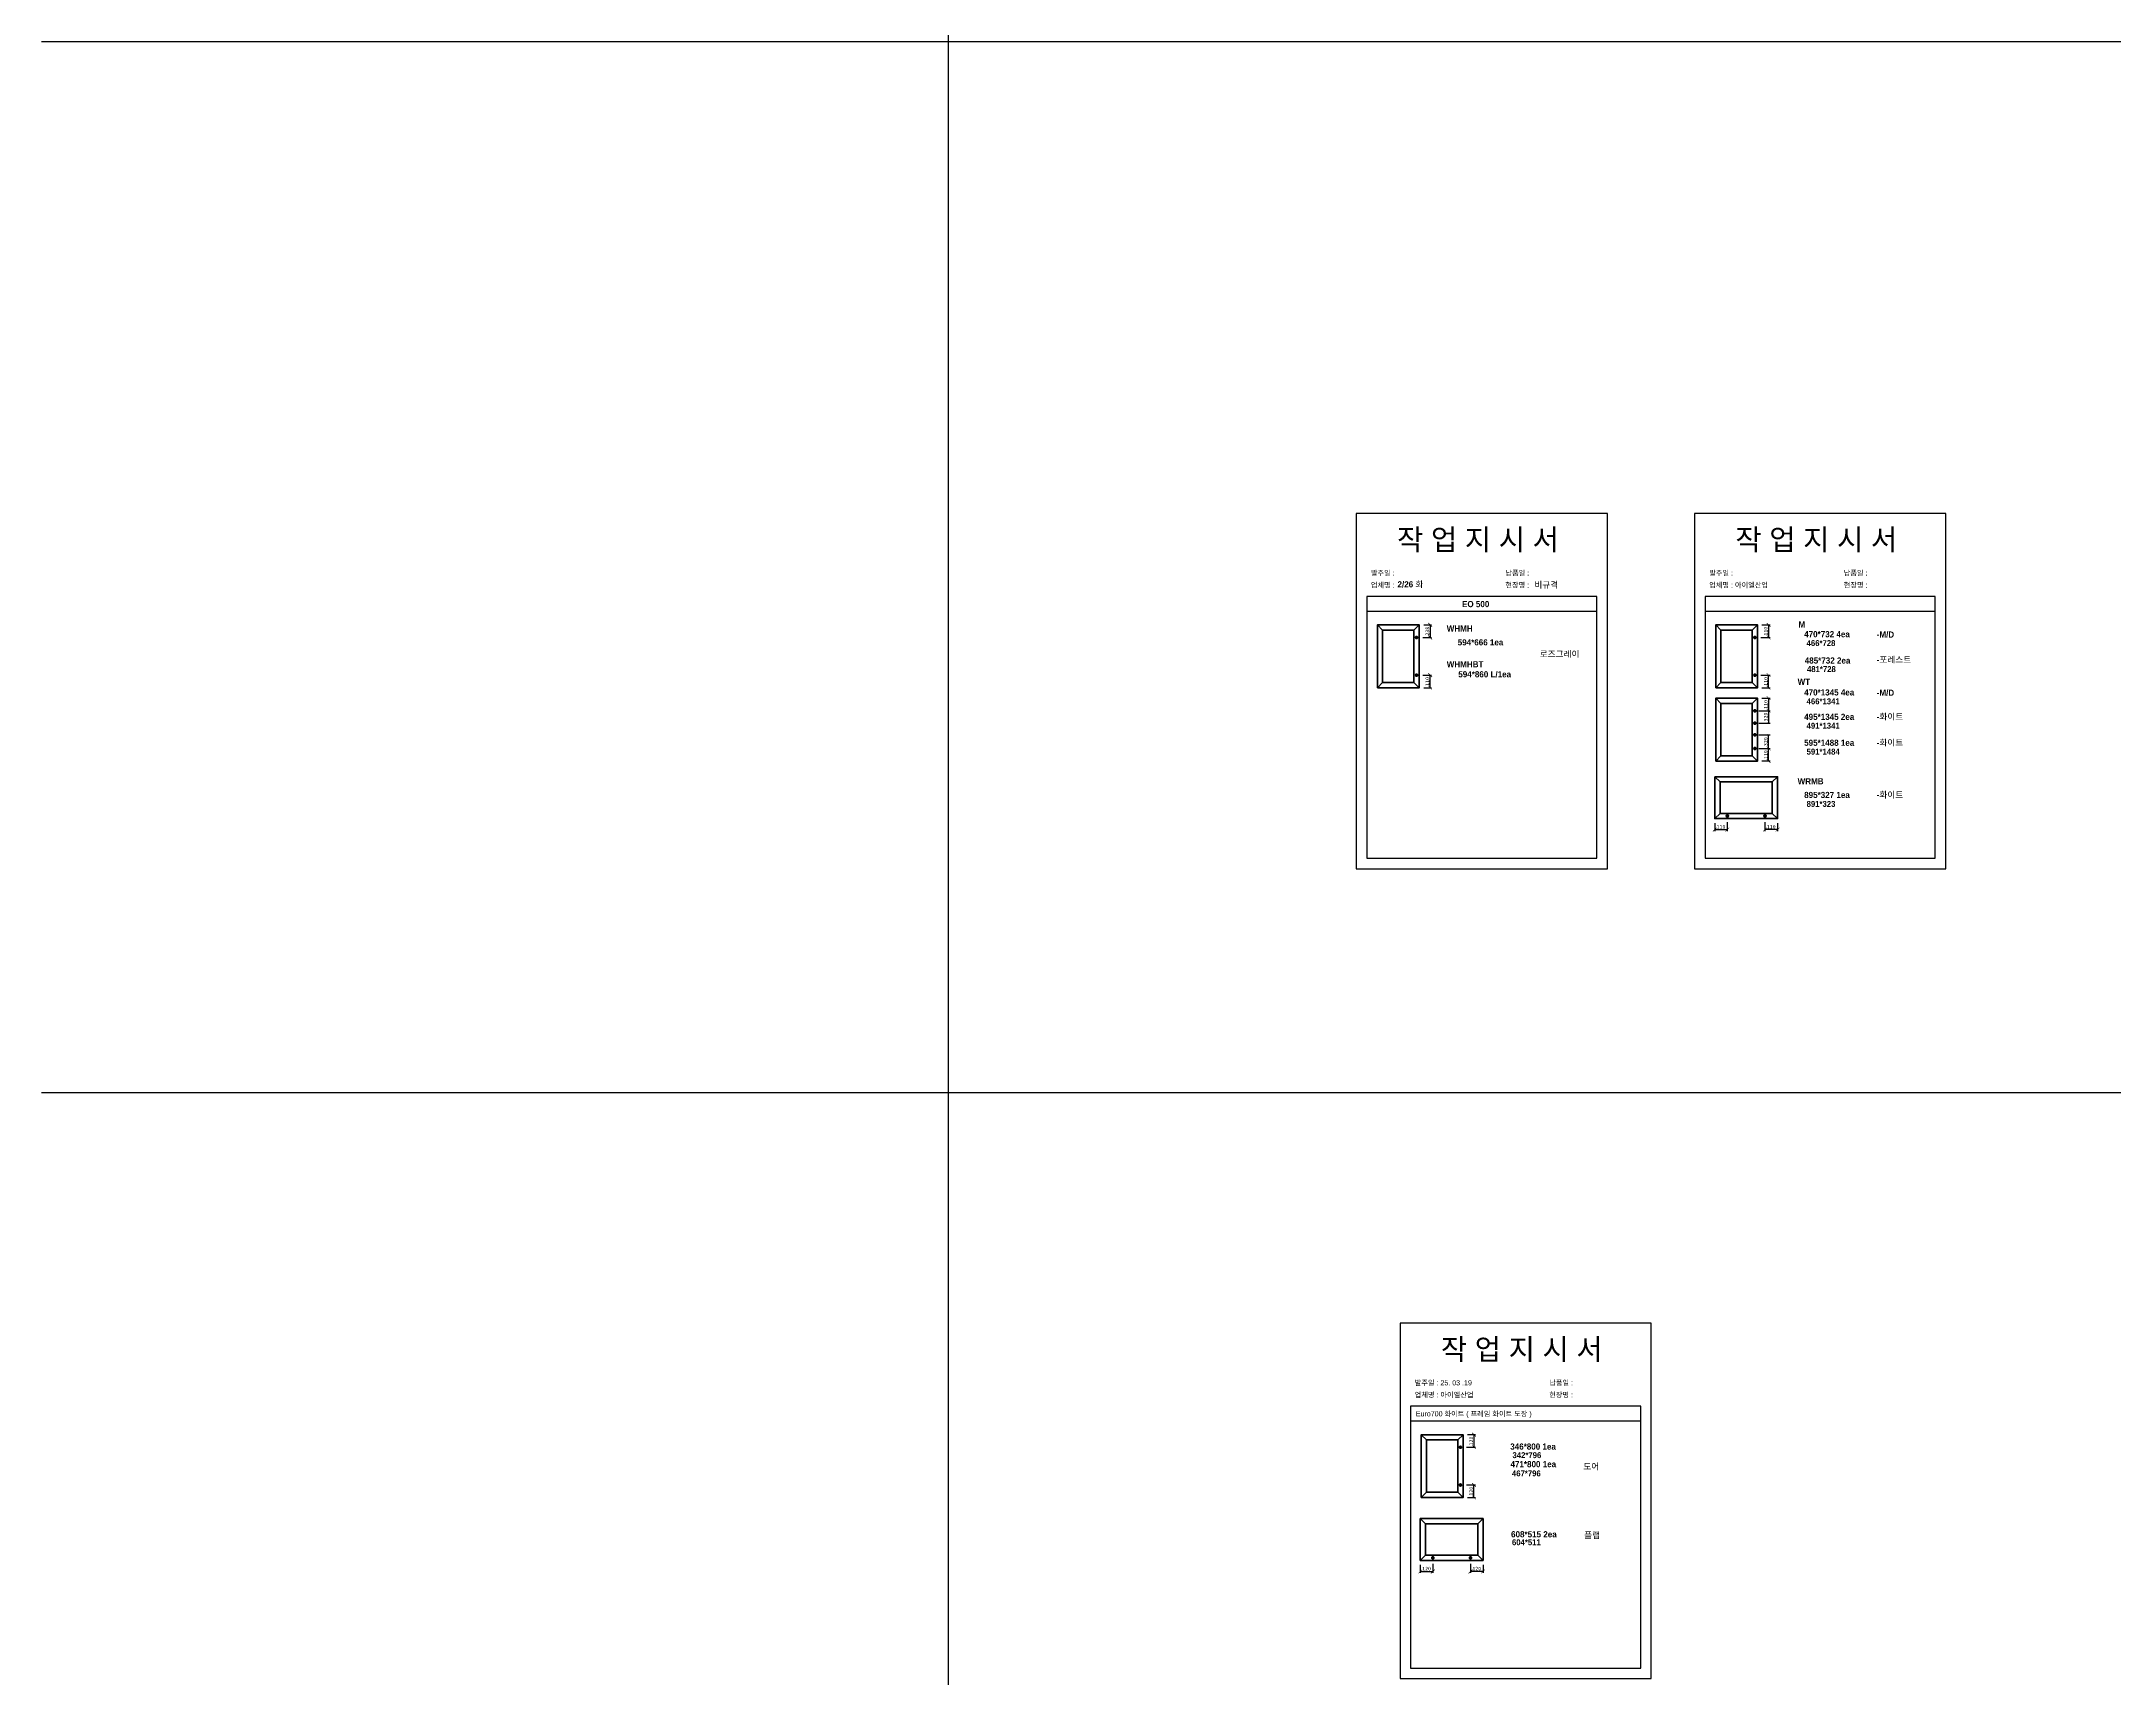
# Model space of a CAD drawing. Header units: millimetres. Extents: x -44117 to 256353, y -2095463 to 65325.
# Drawn here: x 104232 to 118102, y 5097 to 16046 of the extents above; entities that cross this region are included whole.
import ezdxf

# ---------------------------------------------------------------- set-up
doc = ezdxf.new("R2010")
doc.units = ezdxf.units.MM
doc.header["$LTSCALE"] = 10
doc.layers.add('Layer1', color=7, linetype='Continuous', lineweight=70)
doc.dimstyles.new('ISO-25', dxfattribs={"dimtxt": 2.5, "dimasz": 2.5, "dimexe": 1, "dimexo": 1, "dimtad": 1, "dimtxsty": 'Standard', "dimblk": 'ARCHTICK', "dimcen": 2.5, "dimadec": 0, "dimazin": 0, "dimtfac": 1, "dimtmove": 0, "dimatfit": 3, "dimfxl": 0, "dimarcsym": 0})

# ---------------------------------------------------------------- blocks, each defined once
blk = doc.blocks.new('_ArchTick')
at = {"color": 0, "linetype": 'ByBlock', "const_width": 0.15}
blk.add_lwpolyline([(-0.5, -0.5), (0.5, 0.5)], dxfattribs=at)
blk = doc.blocks.new('*D2003')
at = {"color": 0, "lineweight": -2}
for p, q in [((113473, 11808), (113533, 11808)), ((113523, 11724), (113523, 11808)), ((113480, 11724), (113533, 11724))]:
    blk.add_line(p, q, dxfattribs=at)
at = {"layer": 'Defpoints', "color": 0}
for p in [(113443, 11808), (113523, 11808), (113450, 11724)]:
    blk.add_point(p, dxfattribs=at)
at = {"color": 0, "lineweight": -2, "xscale": 25, "yscale": 25, "zscale": 25}
for p, rotation in [((113523, 11808), 90), ((113523, 11724), 270)]:
    blk.add_blockref('_ArchTick', p, dxfattribs=dict(at, rotation=rotation))
at = {"color": 0, "insert": (113504, 11766), "char_height": 25, "attachment_point": 5, "rotation": 90}
blk.add_mtext('110', dxfattribs=at)
blk = doc.blocks.new('*D2004')
at = {"color": 0, "lineweight": -2}
for p, q in [((113480, 12144), (113533, 12144)), ((113523, 12144), (113523, 12060)), ((113473, 12060), (113533, 12060))]:
    blk.add_line(p, q, dxfattribs=at)
at = {"layer": 'Defpoints', "color": 0}
for p in [(113450, 12144), (113443, 12060), (113523, 12060)]:
    blk.add_point(p, dxfattribs=at)
at = {"color": 0, "lineweight": -2, "xscale": 25, "yscale": 25, "zscale": 25}
for p, rotation in [((113523, 12144), 90), ((113523, 12060), 270)]:
    blk.add_blockref('_ArchTick', p, dxfattribs=dict(at, rotation=rotation))
at = {"color": 0, "insert": (113504, 12102), "char_height": 25, "attachment_point": 5, "rotation": 90}
blk.add_mtext('238', dxfattribs=at)
blk = doc.blocks.new('*D2005')
at = {"color": 0, "lineweight": -2}
for p, q in [((115736, 11808), (115797, 11808)), ((115787, 11724), (115787, 11808)), ((115743, 11724), (115797, 11724))]:
    blk.add_line(p, q, dxfattribs=at)
at = {"layer": 'Defpoints', "color": 0}
for p in [(115706, 11808), (115787, 11808), (115713, 11724)]:
    blk.add_point(p, dxfattribs=at)
at = {"color": 0, "lineweight": -2, "xscale": 25, "yscale": 25, "zscale": 25}
for p, rotation in [((115787, 11808), 90), ((115787, 11724), 270)]:
    blk.add_blockref('_ArchTick', p, dxfattribs=dict(at, rotation=rotation))
at = {"color": 0, "insert": (115768, 11766), "char_height": 25, "attachment_point": 5, "rotation": 90}
blk.add_mtext('110', dxfattribs=at)
blk = doc.blocks.new('*D2006')
at = {"color": 0, "lineweight": -2}
for p, q in [((115743, 12144), (115797, 12144)), ((115787, 12144), (115787, 12060)), ((115736, 12060), (115797, 12060))]:
    blk.add_line(p, q, dxfattribs=at)
at = {"layer": 'Defpoints', "color": 0}
for p in [(115713, 12144), (115706, 12060), (115787, 12060)]:
    blk.add_point(p, dxfattribs=at)
at = {"color": 0, "lineweight": -2, "xscale": 25, "yscale": 25, "zscale": 25}
for p, rotation in [((115787, 12144), 90), ((115787, 12060), 270)]:
    blk.add_blockref('_ArchTick', p, dxfattribs=dict(at, rotation=rotation))
at = {"color": 0, "insert": (115768, 12102), "char_height": 25, "attachment_point": 5, "rotation": 90}
blk.add_mtext('110', dxfattribs=at)
blk = doc.blocks.new('*D2007')
at = {"color": 0, "lineweight": -2}
for p, q in [((115511, 10825), (115511, 10765)), ((115427, 10818), (115427, 10765)), ((115427, 10775), (115511, 10775))]:
    blk.add_line(p, q, dxfattribs=at)
at = {"layer": 'Defpoints', "color": 0}
for p in [(115427, 10848), (115511, 10855), (115511, 10775)]:
    blk.add_point(p, dxfattribs=at)
at = {"color": 0, "lineweight": -2, "xscale": 25, "yscale": 25, "zscale": 25, "rotation": 180}
blk.add_blockref('_ArchTick', (115427, 10775), dxfattribs=at)
at = {"color": 0, "lineweight": -2, "xscale": 25, "yscale": 25, "zscale": 25}
blk.add_blockref('_ArchTick', (115511, 10775), dxfattribs=at)
at = {"color": 0, "insert": (115469, 10794), "char_height": 25, "attachment_point": 5}
blk.add_mtext('110', dxfattribs=at)
blk = doc.blocks.new('*D2008')
at = {"color": 0, "lineweight": -2}
for p, q in [((115763, 10825), (115763, 10765)), ((115847, 10775), (115763, 10775)), ((115847, 10818), (115847, 10765))]:
    blk.add_line(p, q, dxfattribs=at)
at = {"layer": 'Defpoints', "color": 0}
for p in [(115763, 10855), (115847, 10848), (115763, 10775)]:
    blk.add_point(p, dxfattribs=at)
at = {"color": 0, "lineweight": -2, "xscale": 25, "yscale": 25, "zscale": 25, "rotation": 180}
blk.add_blockref('_ArchTick', (115763, 10775), dxfattribs=at)
at = {"color": 0, "lineweight": -2, "xscale": 25, "yscale": 25, "zscale": 25}
blk.add_blockref('_ArchTick', (115847, 10775), dxfattribs=at)
at = {"color": 0, "insert": (115805, 10794), "char_height": 25, "attachment_point": 5}
blk.add_mtext('110', dxfattribs=at)
blk = doc.blocks.new('*D2012')
at = {"color": 0, "lineweight": -2}
for p, q in [((115736, 11318), (115797, 11318)), ((115787, 11234), (115787, 11318)), ((115743, 11234), (115797, 11234))]:
    blk.add_line(p, q, dxfattribs=at)
at = {"layer": 'Defpoints', "color": 0}
for p in [(115706, 11318), (115787, 11318), (115713, 11234)]:
    blk.add_point(p, dxfattribs=at)
at = {"color": 0, "lineweight": -2, "xscale": 25, "yscale": 25, "zscale": 25}
for p, rotation in [((115787, 11318), 90), ((115787, 11234), 270)]:
    blk.add_blockref('_ArchTick', p, dxfattribs=dict(at, rotation=rotation))
at = {"color": 0, "insert": (115768, 11276), "char_height": 25, "attachment_point": 5, "rotation": 90}
blk.add_mtext('110', dxfattribs=at)
blk = doc.blocks.new('*D2013')
at = {"color": 0, "lineweight": -2}
for p, q in [((115743, 11654), (115797, 11654)), ((115787, 11654), (115787, 11570)), ((115736, 11570), (115797, 11570))]:
    blk.add_line(p, q, dxfattribs=at)
at = {"layer": 'Defpoints', "color": 0}
for p in [(115713, 11654), (115706, 11570), (115787, 11570)]:
    blk.add_point(p, dxfattribs=at)
at = {"color": 0, "lineweight": -2, "xscale": 25, "yscale": 25, "zscale": 25}
for p, rotation in [((115787, 11654), 90), ((115787, 11570), 270)]:
    blk.add_blockref('_ArchTick', p, dxfattribs=dict(at, rotation=rotation))
at = {"color": 0, "insert": (115768, 11612), "char_height": 25, "attachment_point": 5, "rotation": 90}
blk.add_mtext('110', dxfattribs=at)
blk = doc.blocks.new('*D2014')
at = {"color": 0, "lineweight": -2}
for p, q in [((115721, 11409), (115797, 11409)), ((115787, 11318), (115787, 11409)), ((115721, 11318), (115797, 11318))]:
    blk.add_line(p, q, dxfattribs=at)
at = {"layer": 'Defpoints', "color": 0}
for p in [(115706, 11409), (115787, 11409), (115706, 11318)]:
    blk.add_point(p, dxfattribs=at)
at = {"color": 0, "lineweight": -2, "xscale": 10, "yscale": 10, "zscale": 10}
for p, rotation in [((115787, 11409), 90), ((115787, 11318), 270)]:
    blk.add_blockref('_ArchTick', p, dxfattribs=dict(at, rotation=rotation))
at = {"color": 0, "insert": (115768, 11363), "char_height": 25, "attachment_point": 5, "rotation": 90}
blk.add_mtext('320', dxfattribs=at)
blk = doc.blocks.new('*D2015')
at = {"color": 0, "lineweight": -2}
for p, q in [((115721, 11570), (115797, 11570)), ((115787, 11570), (115787, 11487)), ((115721, 11487), (115797, 11487))]:
    blk.add_line(p, q, dxfattribs=at)
at = {"layer": 'Defpoints', "color": 0}
for p in [(115706, 11570), (115706, 11487), (115787, 11487)]:
    blk.add_point(p, dxfattribs=at)
at = {"color": 0, "lineweight": -2, "xscale": 10, "yscale": 10, "zscale": 10}
for p, rotation in [((115787, 11570), 90), ((115787, 11487), 270)]:
    blk.add_blockref('_ArchTick', p, dxfattribs=dict(at, rotation=rotation))
at = {"color": 0, "insert": (115768, 11528), "char_height": 25, "attachment_point": 5, "rotation": 90}
blk.add_mtext('320', dxfattribs=at)
blk = doc.blocks.new('*D2016')
at = {"color": 0, "lineweight": -2}
for p, q in [((113766, 6392), (113826, 6392)), ((113816, 6308), (113816, 6392)), ((113773, 6308), (113826, 6308))]:
    blk.add_line(p, q, dxfattribs=at)
at = {"layer": 'Defpoints', "color": 0}
for p in [(113736, 6392), (113816, 6392), (113743, 6308)]:
    blk.add_point(p, dxfattribs=at)
at = {"color": 0, "lineweight": -2, "xscale": 25, "yscale": 25, "zscale": 25}
for p, rotation in [((113816, 6392), 90), ((113816, 6308), 270)]:
    blk.add_blockref('_ArchTick', p, dxfattribs=dict(at, rotation=rotation))
at = {"color": 0, "insert": (113797, 6350), "char_height": 25, "attachment_point": 5, "rotation": 90}
blk.add_mtext('120', dxfattribs=at)
blk = doc.blocks.new('*D2017')
at = {"color": 0, "lineweight": -2}
for p, q in [((113773, 6728), (113826, 6728)), ((113816, 6728), (113816, 6644)), ((113766, 6644), (113826, 6644))]:
    blk.add_line(p, q, dxfattribs=at)
at = {"layer": 'Defpoints', "color": 0}
for p in [(113743, 6728), (113736, 6644), (113816, 6644)]:
    blk.add_point(p, dxfattribs=at)
at = {"color": 0, "lineweight": -2, "xscale": 25, "yscale": 25, "zscale": 25}
for p, rotation in [((113816, 6728), 90), ((113816, 6644), 270)]:
    blk.add_blockref('_ArchTick', p, dxfattribs=dict(at, rotation=rotation))
at = {"color": 0, "insert": (113797, 6686), "char_height": 25, "attachment_point": 5, "rotation": 90}
blk.add_mtext('120', dxfattribs=at)
blk = doc.blocks.new('*D2018')
at = {"color": 0, "lineweight": -2}
for p, q in [((113457, 5857), (113457, 5803)), ((113541, 5864), (113541, 5803)), ((113457, 5813), (113541, 5813))]:
    blk.add_line(p, q, dxfattribs=at)
at = {"layer": 'Defpoints', "color": 0}
for p in [(113457, 5887), (113541, 5894), (113541, 5813)]:
    blk.add_point(p, dxfattribs=at)
at = {"color": 0, "lineweight": -2, "xscale": 25, "yscale": 25, "zscale": 25, "rotation": 180}
blk.add_blockref('_ArchTick', (113457, 5813), dxfattribs=at)
at = {"color": 0, "lineweight": -2, "xscale": 25, "yscale": 25, "zscale": 25}
blk.add_blockref('_ArchTick', (113541, 5813), dxfattribs=at)
at = {"color": 0, "insert": (113499, 5832), "char_height": 25, "attachment_point": 5}
blk.add_mtext('120', dxfattribs=at)
blk = doc.blocks.new('*D2019')
at = {"color": 0, "lineweight": -2}
for p, q in [((113793, 5864), (113793, 5803)), ((113877, 5857), (113877, 5803)), ((113877, 5813), (113793, 5813))]:
    blk.add_line(p, q, dxfattribs=at)
at = {"layer": 'Defpoints', "color": 0}
for p in [(113793, 5894), (113877, 5887), (113793, 5813)]:
    blk.add_point(p, dxfattribs=at)
at = {"color": 0, "lineweight": -2, "xscale": 25, "yscale": 25, "zscale": 25, "rotation": 180}
blk.add_blockref('_ArchTick', (113793, 5813), dxfattribs=at)
at = {"color": 0, "lineweight": -2, "xscale": 25, "yscale": 25, "zscale": 25}
blk.add_blockref('_ArchTick', (113877, 5813), dxfattribs=at)
at = {"color": 0, "insert": (113835, 5832), "char_height": 25, "attachment_point": 5}
blk.add_mtext('120', dxfattribs=at)

msp = doc.modelspace()

# ---------------------------------------------------------------- linework, layer by layer
at = {"color": 1}
for p, q in [((104231.63685, 16045.94859), (196500.78371, 16045.94859)), ((104231.63685, 9015.48714), (196500.78371, 9015.48714))]:
    msp.add_line(p, q, dxfattribs=at)
for p, q in [((114638.83049, 12333.97953), (113098.83049, 12333.97953)), ((114638.83049, 12233.97953), (113098.83049, 12233.97953)), ((116902.47043, 12333.97953), (115362.47043, 12333.97953)), ((116902.47043, 12233.97953), (115362.47043, 12233.97953)), ((114932.00732, 6917.85692), (113392.00732, 6917.85692)), ((114932.00732, 6817.85692), (113392.00732, 6817.85692))]:
    msp.add_line(p, q)
for p in [(110300.49669, 21924.9366), (110300.49669, 14161.07811), (110300.49669, 18584.38997), (110300.49669, 10820.53148), (110300.49669, 18627.87121), (110300.49669, 10864.01272), (110300.49669, 15287.32457), (110300.49669, 7523.46608), (110300.49669, 3746.75115), (110300.49669, 21924.9366), (110300.49669, 14161.07811), (110300.49669, 18584.38997), (110300.49669, 10820.53148), (110300.49669, 18627.87121), (110300.49669, 10864.01272), (110300.49669, 15287.32457), (110300.49669, 7523.46608), (110300.49669, 3746.75115), (110300.49669, 21924.9366), (110300.49669, 14161.07811), (110300.49669, 18584.38997), (110300.49669, 10820.53148), (110300.49669, 18627.87121), (110300.49669, 10864.01272), (110300.49669, 15287.32457), (110300.49669, 7523.46608), (110300.49669, 3746.75115), (110300.49669, 21924.9366), (110300.49669, 14161.07811), (110300.49669, 18584.38997), (110300.49669, 10820.53148), (110300.49669, 18627.87121), (110300.49669, 10864.01272), (110300.49669, 15287.32457), (110300.49669, 7523.46608), (110300.49669, 3746.75115), (110300.49669, 21924.9366), (110300.49669, 14161.07811), (110300.49669, 18584.38997), (110300.49669, 10820.53148), (110300.49669, 18627.87121), (110300.49669, 10864.01272), (110300.49669, 15287.32457), (110300.49669, 7523.46608), (110300.49669, 3746.75115), (110300.49669, 21924.9366), (110300.49669, 14161.07811), (110300.49669, 18584.38997), (110300.49669, 10820.53148), (110300.49669, 18627.87121), (110300.49669, 10864.01272), (110300.49669, 15287.32457), (110300.49669, 7523.46608), (110300.49669, 3746.75115), (110300.49669, 21924.9366), (110300.49669, 14161.07811), (110300.49669, 18584.38997), (110300.49669, 10820.53148), (110300.49669, 18627.87121), (110300.49669, 10864.01272), (110300.49669, 15287.32457), (110300.49669, 7523.46608), (110300.49669, 3746.75115), (110300.49669, 21924.9366), (110300.49669, 14161.07811), (110300.49669, 18584.38997), (110300.49669, 10820.53148), (110300.49669, 18627.87121), (110300.49669, 10864.01272), (110300.49669, 15287.32457), (110300.49669, 7523.46608), (110300.49669, 3746.75115), (110300.49669, 21924.9366), (110300.49669, 14161.07811), (110300.49669, 18584.38997), (110300.49669, 10820.53148), (110300.49669, 18627.87121), (110300.49669, 10864.01272), (110300.49669, 15287.32457), (110300.49669, 7523.46608), (110300.49669, 3746.75115), (110300.49669, 21924.9366), (110300.49669, 14161.07811), (110300.49669, 18584.38997), (110300.49669, 10820.53148), (110300.49669, 18627.87121), (110300.49669, 10864.01272), (110300.49669, 15287.32457), (110300.49669, 7523.46608), (110300.49669, 3746.75115), (110300.49669, 12702.87182), (110300.49669, 4939.01333), (110300.49669, 9362.32519), (110300.49669, 1598.4667), (110300.49669, 9405.80642), (110300.49669, 1641.94794), (110300.49669, 6065.25979), (110300.49669, -1698.5987), (110300.49669, -5475.31363), (110300.49669, 12702.87182), (110300.49669, 4939.01333), (110300.49669, 9362.32519), (110300.49669, 1598.4667), (110300.49669, 9405.80642), (110300.49669, 1641.94794), (110300.49669, 6065.25979), (110300.49669, -1698.5987), (110300.49669, -5475.31363), (110300.49669, 12702.87182), (110300.49669, 4939.01333), (110300.49669, 9362.32519), (110300.49669, 1598.4667), (110300.49669, 9405.80642), (110300.49669, 1641.94794), (110300.49669, 6065.25979), (110300.49669, -1698.5987), (110300.49669, -5475.31363), (110300.49669, 12702.87182), (110300.49669, 4939.01333), (110300.49669, 9362.32519), (110300.49669, 1598.4667), (110300.49669, 9405.80642), (110300.49669, 1641.94794), (110300.49669, 6065.25979), (110300.49669, -1698.5987), (110300.49669, -5475.31363), (110300.49669, 12702.87182), (110300.49669, 4939.01333), (110300.49669, 9362.32519), (110300.49669, 1598.4667), (110300.49669, 9405.80642), (110300.49669, 1641.94794), (110300.49669, 6065.25979), (110300.49669, -1698.5987), (110300.49669, -5475.31363)]:
    msp.add_xline(p, (0, 1), dxfattribs=at)
for points in [[(113028.83049, 10513.14925), (114708.83049, 10513.14925), (114708.83049, 12889.14925), (113028.83049, 12889.14925)], [(115292.47043, 10513.14925), (116972.47043, 10513.14925), (116972.47043, 12889.14925), (115292.47043, 12889.14925)], [(113322.00732, 5097.02665), (115002.00732, 5097.02665), (115002.00732, 7473.02665), (113322.00732, 7473.02665)]]:
    msp.add_lwpolyline(points, close=True)
for points in [[(113098.83049, 12333.97953), (113098.83049, 10583.14925), (114638.83049, 10583.14925), (114638.83049, 12333.97953)], [(115362.47043, 12333.97953), (115362.47043, 10583.14925), (116902.47043, 10583.14925), (116902.47043, 12333.97953)], [(113392.00732, 6917.85692), (113392.00732, 5167.02665), (114932.00732, 5167.02665), (114932.00732, 6917.85692)]]:
    msp.add_lwpolyline(points)
at = {"layer": 'Layer1'}
for p, q in [((113204.65957, 12108.72463), (113169.65957, 12143.72463)), ((113414.65957, 12108.72463), (113449.65957, 12143.72463)), ((113432.15957, 12070.22463), (113432.15957, 12049.22463)), ((115468.29951, 12108.72463), (115433.29951, 12143.72463)), ((115678.29951, 12108.72463), (115713.29951, 12143.72463)), ((115695.79951, 12070.22463), (115695.79951, 12049.22463)), ((113442.65957, 11807.72463), (113421.65957, 11807.72463)), ((113432.15957, 11818.22463), (113432.15957, 11797.22463)), ((115706.29951, 11807.72463), (115685.29951, 11807.72463)), ((115695.79951, 11818.22463), (115695.79951, 11797.22463)), ((113204.65957, 11758.72463), (113169.65957, 11723.72463)), ((113449.65957, 11723.72463), (113414.65957, 11758.72463)), ((115468.29951, 11758.72463), (115433.29951, 11723.72463)), ((115468.29951, 11618.60496), (115433.29951, 11653.60496)), ((115713.29951, 11723.72463), (115678.29951, 11758.72463)), ((115678.29951, 11618.60496), (115713.29951, 11653.60496)), ((115695.79951, 11580.10496), (115695.79951, 11559.10496)), ((115695.79951, 11497.37491), (115695.79951, 11476.37491)), ((115695.79951, 11419.21838), (115695.79951, 11398.21838)), ((115468.29951, 11268.60496), (115433.29951, 11233.60496)), ((115713.29951, 11233.60496), (115678.29951, 11268.60496)), ((115706.29951, 11317.60496), (115685.29951, 11317.60496)), ((115695.79951, 11328.10496), (115695.79951, 11307.10496)), ((115462.1755, 11093.22414), (115427.1755, 11128.22414)), ((115812.1755, 11093.22414), (115847.1755, 11128.22414)), ((115427.1755, 10848.22414), (115462.1755, 10883.22414)), ((115521.6755, 10865.72414), (115500.6755, 10865.72414)), ((115511.1755, 10855.22414), (115511.1755, 10876.22414)), ((115773.6755, 10865.72414), (115752.6755, 10865.72414)), ((115812.1755, 10883.22414), (115847.1755, 10848.22414)), ((113497.8364, 6692.60203), (113462.8364, 6727.60203)), ((113707.8364, 6692.60203), (113742.8364, 6727.60203)), ((113725.3364, 6654.10203), (113725.3364, 6633.10203)), ((113735.8364, 6391.60203), (113714.8364, 6391.60203)), ((113725.3364, 6402.10203), (113725.3364, 6381.10203)), ((113497.8364, 6342.60203), (113462.8364, 6307.60203)), ((113742.8364, 6307.60203), (113707.8364, 6342.60203)), ((113491.71239, 6131.53016), (113456.71239, 6166.53016)), ((113841.71239, 6131.53016), (113876.71239, 6166.53016)), ((113456.71239, 5886.53016), (113491.71239, 5921.53016)), ((113551.21239, 5904.03016), (113530.21239, 5904.03016)), ((113540.71239, 5893.53016), (113540.71239, 5914.53016)), ((113803.21239, 5904.03016), (113782.21239, 5904.03016)), ((113841.71239, 5921.53016), (113876.71239, 5886.53016))]:
    msp.add_line(p, q, dxfattribs=at)
for points in [[(113169.65957, 11723.72463), (113449.65957, 11723.72463), (113449.65957, 12143.72463), (113169.65957, 12143.72463)], [(113204.65957, 11758.72463), (113414.65957, 11758.72463), (113414.65957, 12108.72463), (113204.65957, 12108.72463)], [(115433.29951, 11723.72463), (115713.29951, 11723.72463), (115713.29951, 12143.72463), (115433.29951, 12143.72463)], [(115468.29951, 11758.72463), (115678.29951, 11758.72463), (115678.29951, 12108.72463), (115468.29951, 12108.72463)], [(113442.65957, 12059.72463), (113421.65957, 12059.72463)], [(115706.29951, 12059.72463), (115685.29951, 12059.72463)], [(115433.29951, 11233.60496), (115713.29951, 11233.60496), (115713.29951, 11653.60496), (115433.29951, 11653.60496)], [(115468.29951, 11268.60496), (115678.29951, 11268.60496), (115678.29951, 11618.60496), (115468.29951, 11618.60496)], [(115706.29951, 11569.60496), (115685.29951, 11569.60496)], [(115706.29951, 11486.87491), (115685.29951, 11486.87491)], [(115706.29951, 11408.71838), (115685.29951, 11408.71838)], [(115427.1755, 11128.22414), (115427.1755, 10848.22414), (115847.1755, 10848.22414), (115847.1755, 11128.22414)], [(115462.1755, 11093.22414), (115462.1755, 10883.22414), (115812.1755, 10883.22414), (115812.1755, 11093.22414)], [(115763.1755, 10855.22414), (115763.1755, 10876.22414)], [(113462.8364, 6307.60203), (113742.8364, 6307.60203), (113742.8364, 6727.60203), (113462.8364, 6727.60203)], [(113497.8364, 6342.60203), (113707.8364, 6342.60203), (113707.8364, 6692.60203), (113497.8364, 6692.60203)], [(113735.8364, 6643.60203), (113714.8364, 6643.60203)], [(113456.71239, 6166.53016), (113456.71239, 5886.53016), (113876.71239, 5886.53016), (113876.71239, 6166.53016)], [(113491.71239, 6131.53016), (113491.71239, 5921.53016), (113841.71239, 5921.53016), (113841.71239, 6131.53016)], [(113792.71239, 5893.53016), (113792.71239, 5914.53016)]]:
    msp.add_lwpolyline(points, close=True, dxfattribs=at)
for centre in [(113432.15957, 12059.72463), (115695.79951, 12059.72463), (113432.15957, 11807.72463), (115695.79951, 11807.72463), (115695.79951, 11569.60496), (115695.79951, 11486.87491), (115695.79951, 11408.71838), (115695.79951, 11317.60496), (115511.1755, 10865.72414), (115763.1755, 10865.72414), (113725.3364, 6643.60203), (113725.3364, 6391.60203), (113540.71239, 5904.03016), (113792.71239, 5904.03016)]:
    msp.add_circle(centre, 7, dxfattribs=at)

# ---------------------------------------------------------------- texts
at = {"attachment_point": 1}
for s, width, gutter_width, heights, insert, char_height in [('{\\fGulim|b0|i0|c129|p50;작 업 지 시 서}', 3307.3198183, 12.5, [-155.84554], (113301.63709, 12784.98674), 140), ('{\\fGulim|b0|i0|c129|p50;작 업 지 시 서}', 3307.3198183, 12.5, [-155.84554], (115565.27703, 12784.98674), 140), ('{\\fGulim|b0|i0|c129|p50;발주일 :}', 3307.3198183, 12.5, [-38.18216], (113126.42774, 12508.26632), 34.3), ('{\\fGulim|b0|i0|c129|p50;납품일 :}', 3307.3198183, 12.5, [-37.67976], (114026.40572, 12508.26632), 34.3), ('{\\fGulim|b0|i0|c129|p50;발주일 :}', 3307.3198183, 12.5, [-38.18216], (115390.06768, 12508.26632), 34.3), ('{\\fGulim|b0|i0|c129|p50;납품일 :}', 3307.3198183, 12.5, [-37.67976], (116290.04566, 12508.26632), 34.3), ('{\\fGulim|b0|i0|c129|p50;업체명 : }', 3307.3198183, 12.5, [38.2735], (113126.42774, 12427.61014), 34.3), ('{\\fGulim|b1|i0|c129|p50;2/26 화}', 2645.8558546, 10, [-49.70778], (113304.44317, 12436.03094), 41.16), ('{\\fGulim|b0|i0|c129|p50;현장명 : }', 3307.3198183, 12.5, [-38.2735], (114026.40572, 12427.61014), 34.3), ('{\\fGulim|b1|i0|c129|p50;비규격}', 2645.8558546, 10, [-45.78778], (114220.28723, 12432.76007), 41.16), ('{\\fGulim|b0|i0|c129|p50;업체명 : 아이엘산업}', 3307.3198183, 12.5, [38.2735], (115390.06768, 12427.61014), 34.3), ('{\\fGulim|b0|i0|c129|p50;현장명 : }', 3307.3198183, 12.5, [-38.2735], (116290.04566, 12427.61014), 34.3), ('{\\fGulim|b1|i0|c129|p50;EO 500}', 2645.8558546, 10, [-42.19444], (113736.19823, 12303.66953), 41.16), ('{\\fGulim|b1|i0|c129|p50;WHMH}', 2645.8558546, 10, [-42.30333], (113633.98349, 12140.28508), 41.16), ('{\\fGulim|b1|i0|c129|p50;M}', 2645.8558546, 10, [-42.24889], (115987.43332, 12166.93796), 41.16), ('{\\fGulim|b1|i0|c129|p50;470*732 4ea}', 2645.8558546, 10, [-42.30333], (116025.31054, 12102.33825), 41.16), ('{\\fGulim|b1|i0|c129|p50;-M/D}', 2645.8558546, 10, [-49.70778], (116510.72589, 12100.00419), 41.16), ('{\\fGulim|b1|i0|c129|p50;594*666 1ea}', 2645.8558546, 10, [-42.30333], (113707.29236, 12047.85287), 41.16), ('{\\fGulim|b1|i0|c129|p50;로즈그레이}', 2645.8558546, 10, [-45.78778], (114256.48806, 11969.54086), 41.16), ('{\\fGulim|b1|i0|c129|p50;-포레스트}', 2645.8558546, 10, [-45.78778], (116510.72589, 11931.65907), 41.16), ('{\\fGulim|b1|i0|c129|p50;WHMHBT}', 2645.8558546, 10, [-42.30333], (113633.98349, 11901.30702), 41.16), ('{\\fGulim|b1|i0|c129|p50;\\P594*860 L/1ea}', 2645.8558546, 10, [-118.30778], (113711.17652, 11902.86612), 41.16), ('{\\fGulim|b1|i0|c129|p50;\\P485*732 2ea}', 2645.8558546, 10, [-110.90333], (116029.1947, 11994.89892), 41.16), ('{\\fGulim|b1|i0|c129|p50;WT}', 2645.8558546, 10, [-42.30333], (115981.59596, 11784.18643), 41.16), ('{\\fGulim|b1|i0|c129|p50;470*1345 4ea}', 2645.8558546, 10, [-42.30333], (116025.31054, 11713.04626), 41.16), ('{\\fGulim|b1|i0|c129|p50;-M/D}', 2645.8558546, 10, [-49.70778], (116510.72589, 11710.7122), 41.16), ('{\\fGulim|b1|i0|c129|p50;495*1345 2ea}', 2645.8558546, 10, [-42.30333], (116025.31054, 11549.68156), 41.16), ('{\\fGulim|b1|i0|c129|p50;-화이트}', 2645.8558546, 10, [-45.73333], (116510.72589, 11550.54426), 41.16), ('{\\fGulim|b1|i0|c129|p50;595*1488 1ea}', 2645.8558546, 10, [42.30333], (116025.31054, 11376.32536), 41.16), ('{\\fGulim|b1|i0|c129|p50;-화이트}', 2645.8558546, 10, [-45.73333], (116510.72589, 11377.18806), 41.16), ('{\\fGulim|b1|i0|c129|p50;WRMB}', 2645.8558546, 10, [-42.41222], (115981.59596, 11118.68957), 41.16), ('{\\fGulim|b1|i0|c129|p50;895*327 1ea}', 2645.8558546, 10, [42.30333], (116025.31054, 11027.10516), 41.16), ('{\\fGulim|b1|i0|c129|p50;-화이트}', 2645.8558546, 10, [-45.73333], (116510.72589, 11027.96786), 41.16), ('{\\fGulim|b0|i0|c129|p50;작 업 지 시 서}', 3307.3198183, 12.5, [-155.84554], (113594.81392, 7368.86413), 140), ('{\\fGulim|b0|i0|c129|p50;발주일 : 25. 03 .19}', 3307.3198183, 12.5, [-38.18216], (113419.60457, 7092.14371), 34.3), ('{\\fGulim|b0|i0|c129|p50;납품일 :}', 3307.3198183, 12.5, [-37.67976], (114319.58255, 7092.14371), 34.3), ('{\\fGulim|b0|i0|c129|p50;업체명 : 아이엘산업}', 3307.3198183, 12.5, [38.2735], (113419.60457, 7011.48754), 34.3), ('{\\fGulim|b0|i0|c129|p50;현장명 : }', 3307.3198183, 12.5, [-38.2735], (114319.58255, 7011.48754), 34.3), ('{\\fGulim|b0|i0|c129|p50;Euro700 화이트 ( 프레임 화이트 도장 )}', 3307.3198183, 12.5, [-43.16045], (113426.64677, 6884.82144), 34.3), ('{\\fGulim|b1|i0|c129|p50;\\P346*800 1ea}', 2645.8558546, 10, [-110.90333], (114058.73159, 6737.5842), 41.16), ('{\\fGulim|b1|i0|c129|p50;\\P471*800 1ea}', 2645.8558546, 10, [-110.90333], (114060.36702, 6619.88727), 41.16), ('{\\fGulim|b1|i0|c129|p50;도어}', 2645.8558546, 10, [-45.73333], (114548.0131, 6535.8324), 41.16), ('{\\fGulim|b1|i0|c129|p50;608*515 2ea}', 2645.8558546, 10, [-42.30333], (114064.34636, 6082.44328), 41.16), ('{\\fGulim|b1|i0|c129|p50;플랩}', 2645.8558546, 10, [-45.13444], (114553.24649, 6075.50809), 41.16)]:
    msp.add_mtext_dynamic_manual_height_columns(s, width=width, gutter_width=gutter_width, heights=heights, dxfattribs=dict(at, insert=insert, char_height=char_height))
at = {"color": 1, "char_height": 39.5136, "attachment_point": 1}
for s, heights, insert in [('{\\fGulim|b1|i0|c129|p50;466*728}', [35.70489], (116041.65149, 12041.76447)), ('{\\fGulim|b1|i0|c129|p50;481*728}', [-40.6112], (116044.2273, 11867.99186)), ('{\\fGulim|b1|i0|c129|p50;466*1341}', [35.70489], (116041.65149, 11652.47249)), ('{\\fGulim|b1|i0|c129|p50;491*1341}', [35.70489], (116041.65149, 11489.10778)), ('{\\fGulim|b1|i0|c129|p50;591*1484}', [35.70489], (116041.65149, 11315.75159)), ('{\\fGulim|b1|i0|c129|p50;891*323}', [35.70489], (116041.65149, 10966.53139)), ('{\\fGulim|b1|i0|c129|p50;342*796}', [-40.6112], (114073.76419, 6610.67715)), ('{\\fGulim|b1|i0|c129|p50;467*796}', [-40.6112], (114070.16623, 6488.7935)), ('{\\fGulim|b1|i0|c129|p50;604*511}', [35.32554], (114070.35659, 6028.02687))]:
    msp.add_mtext_dynamic_manual_height_columns(s, width=2540.0216204, gutter_width=9.6, heights=heights, dxfattribs=dict(at, insert=insert))

# ---------------------------------------------------------------- dimensions: what is measured, and where the dimension line sits
for base, p1, p2, text, picture, middle in [((113523.05129, 12059.72463), (113449.65957, 12143.72463), (113442.65957, 12059.72463), '238', '*D2004', (113504.30129, 12101.72463)), ((115786.69123, 12059.72463), (115713.29951, 12143.72463), (115706.29951, 12059.72463), '110', '*D2006', (115767.94123, 12101.72463)), ((113523.05129, 11807.72463), (113449.65957, 11723.72463), (113442.65957, 11807.72463), '110', '*D2003', (113504.30129, 11765.72463)), ((115786.69123, 11807.72463), (115713.29951, 11723.72463), (115706.29951, 11807.72463), '110', '*D2005', (115767.94123, 11765.72463)), ((115786.69123, 11569.60496), (115713.29951, 11653.60496), (115706.29951, 11569.60496), '110', '*D2013', (115767.94123, 11611.60496)), ((115786.69123, 11317.60496), (115713.29951, 11233.60496), (115706.29951, 11317.60496), '110', '*D2012', (115767.94123, 11275.60496)), ((113816.22812, 6643.60203), (113742.8364, 6727.60203), (113735.8364, 6643.60203), '120', '*D2017', (113797.47812, 6685.60203)), ((113816.22812, 6391.60203), (113742.8364, 6307.60203), (113735.8364, 6391.60203), '120', '*D2016', (113797.47812, 6349.60203))]:
    dim = msp.add_linear_dim(base=base, p1=p1, p2=p2, angle=90, text=text, dimstyle='ISO-25', override={"dimscale": 10, "dimexo": 3, "dimtxsty": 'Standard'})
    dim.commit()
    dim.dimension.update_dxf_attribs({"geometry": picture, "text_midpoint": middle})
for base, p1, p2, picture, middle in [((115786.69123, 11486.87491), (115706.29951, 11569.60496), (115706.29951, 11486.87491), '*D2015', (115786.69123, 11528.23994)), ((115786.69123, 11408.71838), (115706.29951, 11317.60496), (115706.29951, 11408.71838), '*D2014', (115786.69123, 11363.16167))]:
    dim = msp.add_linear_dim(base=base, p1=p1, p2=p2, angle=90, text='320', dimstyle='ISO-25', override={"dimscale": 10, "dimasz": 1, "dimexo": 1.5, "dimtxsty": 'Standard'})
    dim.commit()
    dim.dimension.update_dxf_attribs({"geometry": picture, "text_midpoint": middle, "dimtype": 160})
for base, p1, p2, text, picture, middle in [((115511.1755, 10774.83242), (115427.1755, 10848.22414), (115511.1755, 10855.22414), '110', '*D2007', (115469.1755, 10793.58242)), ((115763.1755, 10774.83242), (115847.1755, 10848.22414), (115763.1755, 10855.22414), '110', '*D2008', (115805.1755, 10793.58242)), ((113540.71239, 5813.13844), (113456.71239, 5886.53016), (113540.71239, 5893.53016), '120', '*D2018', (113498.71239, 5831.88844)), ((113792.71239, 5813.13844), (113876.71239, 5886.53016), (113792.71239, 5893.53016), '120', '*D2019', (113834.71239, 5831.88844))]:
    dim = msp.add_linear_dim(base=base, p1=p1, p2=p2, text=text, dimstyle='ISO-25', override={"dimscale": 10, "dimexo": 3, "dimtxsty": 'Standard'})
    dim.commit()
    dim.dimension.update_dxf_attribs({"geometry": picture, "text_midpoint": middle})

doc.saveas('drawing.dxf')
